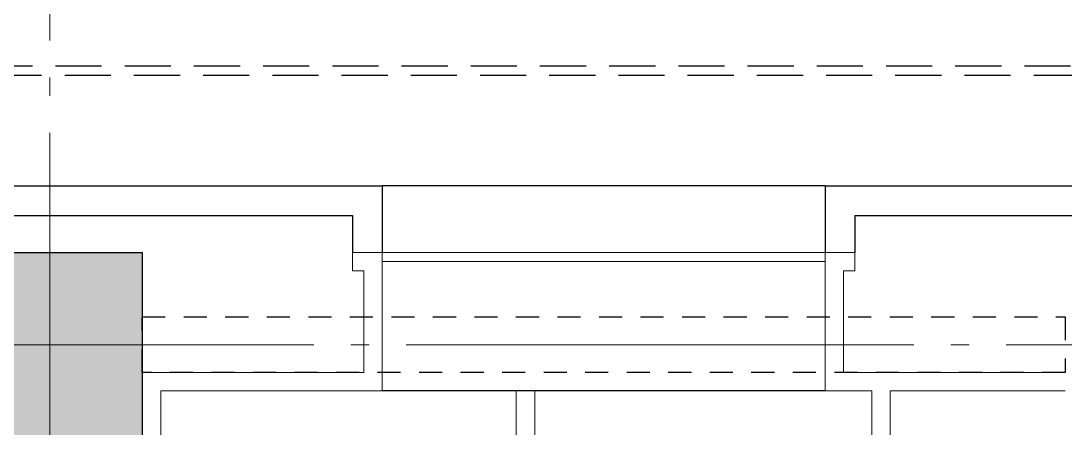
# Model space of a CAD drawing. Header units: metres. Extents: x -22.5 to 67.5, y 0 to 64.7.
# Drawn here: x 28.65 to 34.31, y 53.82 to 56.03 of the extents above; entities that cross this region are included whole.
import ezdxf

# ---------------------------------------------------------------- set-up
doc = ezdxf.new("R2010")
doc.units = ezdxf.units.M
for name, pattern in [('EJES630', [6.3, 5.5, -0.4, 0, -0.4]), ('XREF PB NEURO-ONCOLOGIA$0$DASHED2', [0.375, 0.25, -0.125]), ('XREF PB NEURO-ONCOLOGIA$0$HIDDEN2', [0.1875, 0.125, -0.0625])]:
    doc.linetypes.add(name, pattern=pattern)
for name, color, linetype, lineweight in [('EJES', 11, 'EJES630', 0), ('XREF PB NEURO-ONCOLOGIA$0$HERRERIAS', 1, 'Continuous', 18), ('XREF PB NEURO-ONCOLOGIA$0$MUROS DE TABLAROCA', 150, 'Continuous', 13)]:
    doc.layers.add(name, color=color, linetype=linetype, lineweight=lineweight)
for name, color, linetype in [('XREF PB NEURO-ONCOLOGIA$0$-CG-M-WALL', 7, 'Continuous'), ('XREF PB NEURO-ONCOLOGIA$0$COLUMNAS', 6, 'Continuous'), ('XREF PB NEURO-ONCOLOGIA$0$CONTRAVENTEOS', 6, 'XREF PB NEURO-ONCOLOGIA$0$HIDDEN2'), ('XREF PB NEURO-ONCOLOGIA$0$LAMINA MULTIPERFORADA', 9, 'Continuous'), ('XREF PB NEURO-ONCOLOGIA$0$MUROS BAJOS', 2, 'Continuous'), ('XREF PB NEURO-ONCOLOGIA$0$NOVIDESA', 11, 'Continuous')]:
    doc.layers.add(name, color=color, linetype=linetype)

# ---------------------------------------------------------------- blocks, each defined once
blk = doc.blocks.new('XREF PB NEURO-ONCOLOGIA$0$C-1')
at = {"layer": 'XREF PB NEURO-ONCOLOGIA$0$-CG-M-WALL', "true_color": 0x636466}
h = blk.add_hatch(color=251, dxfattribs=at)
h.dxf.hatch_style = 1
h.paths.add_polyline_path([(-0.5, -0.5), (-0.5, 0.5), (0.5, 0.5), (0.5, -0.5)])
blk.add_lwpolyline([(-0.5, -0.5), (-0.5, 0.5), (0.5, 0.5), (0.5, -0.5)], close=True)
blk = doc.blocks.new('XREF PB NEURO-ONCOLOGIA')
at = {"layer": 'XREF PB NEURO-ONCOLOGIA$0$CONTRAVENTEOS'}
blk.add_lwpolyline([(20.9517, 15.9562), (20.9517, 10.9562), (20.6517, 10.9562), (20.6517, 15.9562)], close=True, dxfattribs=at)
at = {"layer": 'XREF PB NEURO-ONCOLOGIA$0$HERRERIAS'}
for p, q in [((21.2517, 12.2562, 0), (21.2517, 14.6562, 0)), ((21.3017, 12.2562, 0), (21.3017, 14.6562, 0))]:
    blk.add_line(p, q, dxfattribs=at)
at = {"layer": 'XREF PB NEURO-ONCOLOGIA$0$LAMINA MULTIPERFORADA', "linetype": 'XREF PB NEURO-ONCOLOGIA$0$DASHED2', "elevation": 0}
for points in [[(-0.7508, 60.8861), (17.0142, 60.8861), (17.0142, 26.9264), (22.3117, 26.9262), (22.3117, -3.0538), (-0.7508, -3.0538)], [(-0.7008, 60.8361), (16.9642, 60.8361), (16.9642, 26.8764), (22.2617, 26.8762), (22.2617, -3.0038), (-0.7008, -3.0038)]]:
    blk.add_lwpolyline(points, close=True, dxfattribs=at)
at = {"layer": 'XREF PB NEURO-ONCOLOGIA$0$MUROS BAJOS'}
for p, q in [((20.5517, 12.2562, 0), (20.5517, 14.6562, 0)), ((21.6617, 12.2562, 0), (21.6617, 14.6562, 0))]:
    blk.add_line(p, q, dxfattribs=at)
at = {"layer": 'XREF PB NEURO-ONCOLOGIA$0$MUROS DE TABLAROCA'}
for p, q in [((20.6517, 15.9562), (17.6017, 15.9562)), ((20.6517, 15.9562), (20.6517, 14.7562)), ((17.7017, 15.8562), (20.5517, 15.8562)), ((20.5517, 14.6562), (20.5517, 15.8562)), ((21.2017, 14.7562), (21.2017, 14.8162)), ((21.3017, 14.8162), (21.2017, 14.8162)), ((21.3017, 14.6562), (21.3017, 14.8162)), ((21.2017, 14.7562), (20.6517, 14.7562)), ((21.2017, 14.6562), (20.5517, 14.6562)), ((21.3017, 14.6562), (21.2017, 14.6562)), ((18.8517, 13.9296), (20.5517, 13.9296)), ((18.8517, 13.8296), (20.5517, 13.8296)), ((21.2017, 12.2562), (21.3017, 12.2562)), ((21.2017, 12.0962), (21.2017, 12.1562)), ((17.7017, 12.0031), (20.5517, 12.0031)), ((20.5517, 11.9031), (17.6017, 11.9031))]:
    blk.add_line(p, q, dxfattribs=at)
for points in [[(21.2017, 12.2562), (20.5517, 12.2562), (20.5517, 12.0031)], [(21.3017, 12.2562), (21.3017, 12.2562), (21.3017, 12.0962), (21.2017, 12.0962)], [(21.2017, 12.1562), (20.6517, 12.1562), (20.6517, 10.9562)], [(20.5517, 11.9031), (20.5517, 10.9562)]]:
    blk.add_lwpolyline(points, dxfattribs=at)
at = {"layer": 'XREF PB NEURO-ONCOLOGIA$0$NOVIDESA'}
for p, q in [((21.5017, 14.8162, 0), (21.3017, 14.8162, 0)), ((21.6617, 14.6562, 0), (21.3017, 14.6562, 0)), ((21.6617, 12.2562, 0), (21.3017, 12.2562, 0)), ((21.5017, 12.0962, 0), (21.3017, 12.0962, 0))]:
    blk.add_line(p, q, dxfattribs=at)
at = {"layer": 'XREF PB NEURO-ONCOLOGIA$0$NOVIDESA', "elevation": 0}
for points in [[(21.6617, 18.5162), (21.6617, 14.6562)], [(21.5017, 18.3562), (21.5017, 14.8162)], [(21.6617, 12.2562), (21.6617, -2.4038)], [(21.5017, 12.0962), (21.5017, -2.2438)]]:
    blk.add_lwpolyline(points, dxfattribs=at)
at = {"layer": 'XREF PB NEURO-ONCOLOGIA$0$COLUMNAS'}
blk.add_blockref('XREF PB NEURO-ONCOLOGIA$0$C-1', (20.8017, 16.4562, 0), dxfattribs=at)

msp = doc.modelspace()

# ---------------------------------------------------------------- block references
at = {"rotation": 90}
msp.add_blockref('XREF PB NEURO-ONCOLOGIA', (45.2634, 33.4734), dxfattribs=at)

# ---------------------------------------------------------------- next in the draw order: linework, layer by layer
at = {"layer": 'EJES', "ltscale": 0.5}
for p, q in [((28.8073, 33.1726), (28.8073, 58.5501, 0)), ((20.9873, 54.2751, 0), (53.0106, 54.2751, 0))]:
    msp.add_line(p, q, dxfattribs=at)

doc.saveas('drawing.dxf')
